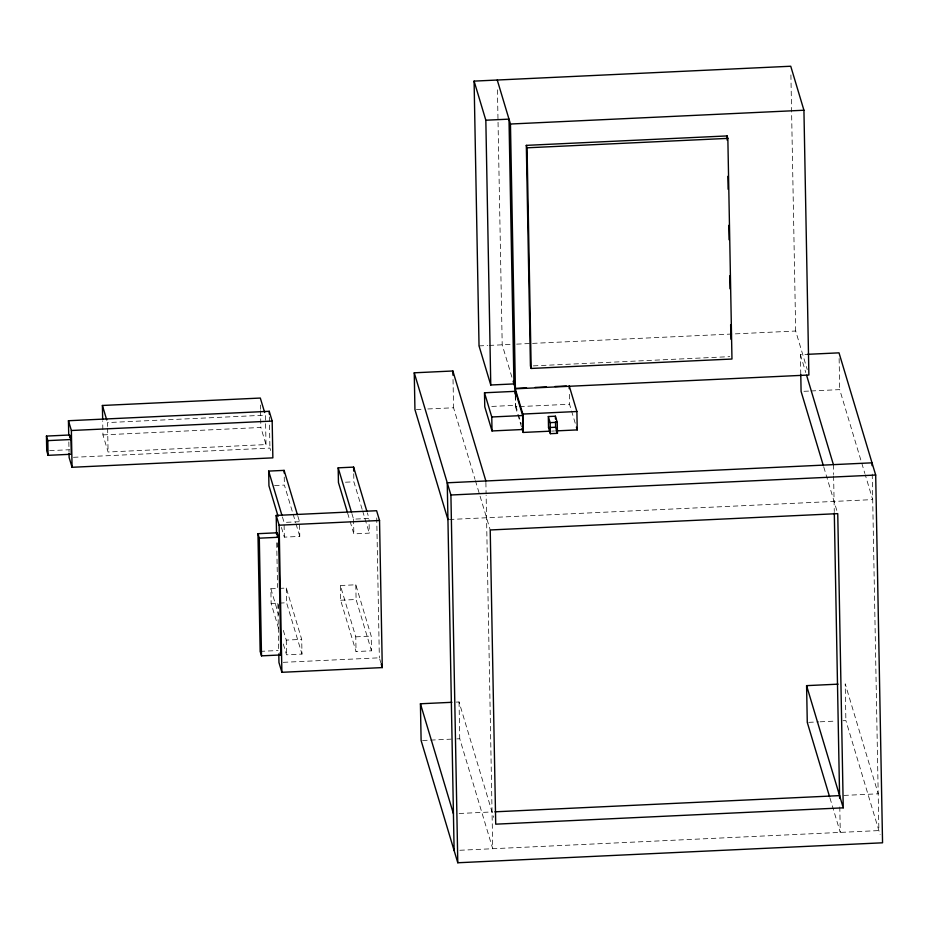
<?xml version="1.0" encoding="UTF-8"?>
<svg xmlns="http://www.w3.org/2000/svg" width="929" height="929" viewBox="0 0 929 929"><rect width="100%" height="100%" fill="white"/><g stroke="black" fill="none" stroke-linecap="round" stroke-linejoin="round"><path stroke-width="0.7" stroke-dasharray="4.64 3.48" d="M479.039 345.902L487.725 345.495M489.177 345.425L510.88 344.404M516.663 344.136L531.121 343.451M532.572 343.382L795.688 331.026L807.231 369.521M533.327 365.875L729.799 356.643M800.775 374.468L800.403 354.657L807.556 354.321M416.366 409.515L422.091 409.248M427.816 408.969L453.561 407.761L474.998 479.248M803.957 391.306L809.67 391.039M811.098 390.97L839.711 389.623L864.864 473.488M491.778 406.426L515.653 405.311L518.08 413.37M515.27 395.464L515.479 406.774L518.324 406.647M519.741 406.577L569.535 404.243L571.161 409.643M102.945 434.888L260.863 427.468L265.996 444.585L108.078 452.005L102.945 434.888L102.689 420.883M49.62 450.658L69.896 449.706M551.629 431.102L554.474 430.975M73.461 457.312L269.933 448.08L270.664 450.519M274.554 485.542L284.39 485.077L292.705 512.831M345.472 482.209L353.891 481.814L362.217 509.556M281.429 527.428L284.344 537.136L299.788 536.405L299.51 521.703L284.065 522.423L282.404 516.872M351.905 513.609L353.566 519.16L369.022 518.428L367.35 512.889M449.369 519.497L872.703 499.605L865.282 474.858M350.105 521.378L353.844 533.873L369.289 533.141L369.045 519.764M278.63 628.457L271.14 603.49L270.862 588.777L277.887 588.452M279.292 588.382L286.306 588.057L301.704 639.384L301.983 654.086L286.538 654.817L283.206 643.716M340.374 585.514L355.819 584.782L371.217 636.11L371.484 650.823L356.039 651.554L340.641 600.227L340.374 585.514L355.772 636.841L356.039 651.554M271.14 603.49L278.154 603.165M279.559 603.095L286.585 602.758L301.983 654.086M340.641 600.227L356.086 599.495L371.484 650.823M283.345 630.396L286.26 640.104L301.704 639.384M355.772 636.841L371.217 636.11M260.155 651.368L278.085 650.532M283.252 662.331L379.346 657.813L380.82 662.702M456.185 702.103L459.054 701.964L493.671 817.381M422.556 740.494L451.157 739.147M456.871 738.88L459.739 738.741L492.73 848.723L486.134 495.111M808.706 722.344L818.716 721.879M820.144 721.81L835.879 721.067M843.033 720.73L845.889 720.602L880.111 834.66M459.147 813.49L492.045 811.946M843.869 795.421L878.195 793.807L845.204 683.825L845.889 720.602M459.843 850.267L878.88 830.584L872.18 471.317M800.403 354.657L805.768 372.529M823.779 467.055L837.343 512.285M829.957 798.023L840.269 832.396L839.793 806.941M571.567 410.99L576.015 425.854M511.914 377.174L502.206 344.81L497.421 88.708M518.475 414.717L521.297 424.123M515.479 406.774L521.552 427.038M475.416 480.63L490.222 529.971M362.635 510.95L369.289 533.141M347.609 513.063L349.687 519.996M297.849 516.152L299.51 521.703M293.123 514.213L295.619 522.539M296.037 523.921L299.788 536.405M270.862 588.777L278.77 615.137M839.131 358.501L839.711 389.623M833.406 464.639L833.592 474.545M833.615 475.962L834.277 511.565M790.904 74.924L795.688 331.026M569.349 394.337L569.535 404.243M515.467 395.522L515.653 405.311M485.89 482.383L486.099 493.705M453.027 379.473L453.561 407.761M459.054 701.964L459.739 738.741M376.733 517.929L379.346 657.813M353.74 473.79L353.891 481.814M355.819 584.782L356.086 599.495M353.566 519.16L353.844 533.873M284.239 477.065L284.39 485.077M286.306 588.057L286.585 602.758M284.111 525.094L284.344 537.136M286.26 640.104L286.538 654.817M277.457 542.826L277.539 547.135M278.607 604.535L278.688 608.843M276.714 542.838L277.55 587.534M277.841 603.409L278.712 649.557M269.352 416.958L269.933 448.08M265.996 444.585L265.45 415.158L107.532 422.579L107.613 426.783M260.445 405.056L260.526 409.259M260.55 410.664L260.863 427.468M107.636 428.188L108.078 452.005M68.839 441.949L69.025 451.854"/><path stroke-width="1.39" d="M474.092 81.113L485.832 120.224L508.999 119.133L513.946 383.921L490.767 385.001L479.039 345.902L474.092 81.113L790.742 66.238L803.933 110.237L808.88 375.014L515.409 388.81L513.133 381.215M497.259 80.033L510.462 124.021L803.933 110.237M526.325 145.365L727.117 135.924L727.848 138.375L731.971 359.024L531.179 368.453L530.436 366.014L526.325 145.365L527.057 147.804L531.179 368.453M527.057 147.804L727.848 138.375M447.941 519.566L414.938 409.584L414.253 372.808L452.864 370.985L485.867 480.967M807.556 354.321L839.015 352.846L875.687 475.044L882.55 842.8L457.788 862.762L421.116 740.552L420.431 703.776L451.9 702.301M102.666 419.478L102.399 405.474L260.317 398.053L264.66 412.522M515.235 394.047L515.13 388.392L526.511 387.857M535.046 387.451L546.426 386.917M554.961 386.522L566.353 385.988M484.497 392.781L515.398 391.33L522.655 415.53L522.911 429.5L492.022 430.951L484.764 406.763L484.497 392.781L491.766 416.982L492.022 430.951M68.711 434.877L68.444 420.732L269.247 411.303L272.174 421.081L272.859 457.858L72.067 467.287L69.129 457.509L69.048 453.271M68.444 420.732L71.382 430.51L272.174 421.081M46.45 436.084L69.617 434.993L70.987 439.533L71.254 454.246L48.087 455.338L46.729 450.797L46.45 436.084L47.809 440.625L48.087 455.338M515.13 388.392L522.83 414.055L576.897 411.512L577.234 429.906L555.902 430.905M491.766 416.982L522.655 415.53M548.319 416.54L555.403 416.204L557.237 422.312L557.446 433.344L550.363 433.68L548.528 427.572L548.319 416.54L550.154 422.649L550.363 433.68M47.809 440.625L70.987 439.533M550.154 422.649L557.237 422.312M548.528 427.572L555.612 427.235L557.446 433.344M521.959 428.385L523.178 432.438L550.2 431.172M278.096 516.327L268.945 485.809L268.667 471.096L284.111 470.376L297.431 514.759M347.191 511.67L338.446 482.546L338.168 467.833L353.624 467.113L366.932 511.496M414.253 372.808L450.913 495.006L875.687 475.044M276.552 534.175L276.203 515.432L376.605 510.718L379.531 520.495L382.283 667.591L281.882 672.306L278.955 662.528L278.793 653.877M276.203 515.432L279.141 525.21L379.531 520.495M257.96 533.687L277.272 532.781L278.619 537.276L280.813 654.957L261.513 655.862L260.155 651.368L257.96 533.687L259.307 538.181L261.513 655.862M259.307 538.181L278.619 537.276M829.551 796.652L807.278 722.414L806.581 685.637L838.051 684.162M494.936 811.818L839.584 795.619M843.253 807.835L495.714 824.174L490.222 529.971L837.749 513.644L843.253 807.835L806.581 685.637M806.593 375.281L833.406 464.639M823.361 465.673L801.088 391.434L800.775 374.468M576.897 411.512L569.198 385.849L569.245 388.682M576.421 427.201L577.234 429.906M420.431 703.776L453.433 813.758M338.168 467.833L351.487 512.227M381.18 663.921L382.283 667.591M268.667 471.096L281.986 515.49M280.14 652.715L280.813 654.957M102.399 405.474L106.742 419.943M872.064 465.661L872.017 462.828L447.255 482.79L454.118 850.534M834.3 513.017L839.63 798.452M727.117 135.924L727.198 140.256M727.871 176.313L728.115 189.284M728.789 225.341L729.056 239.763M729.729 275.82L729.973 288.803M730.647 324.848L730.914 339.271M555.403 416.204L555.461 418.967M555.507 421.72L555.612 427.235M522.83 414.055L523.178 432.438M510.462 124.021L515.409 388.81M515.398 391.33L515.444 394.128M485.832 120.224L490.767 385.001M452.864 370.985L452.946 375.235M450.913 495.006L457.788 862.762M353.624 467.113L353.694 471.119M284.111 470.376L284.158 473.047M279.141 525.21L281.882 672.306M277.272 532.781L277.353 537.09M269.247 411.303L269.294 414.125M71.382 430.51L72.067 467.287M69.617 434.993L69.663 437.664"/></g></svg>
